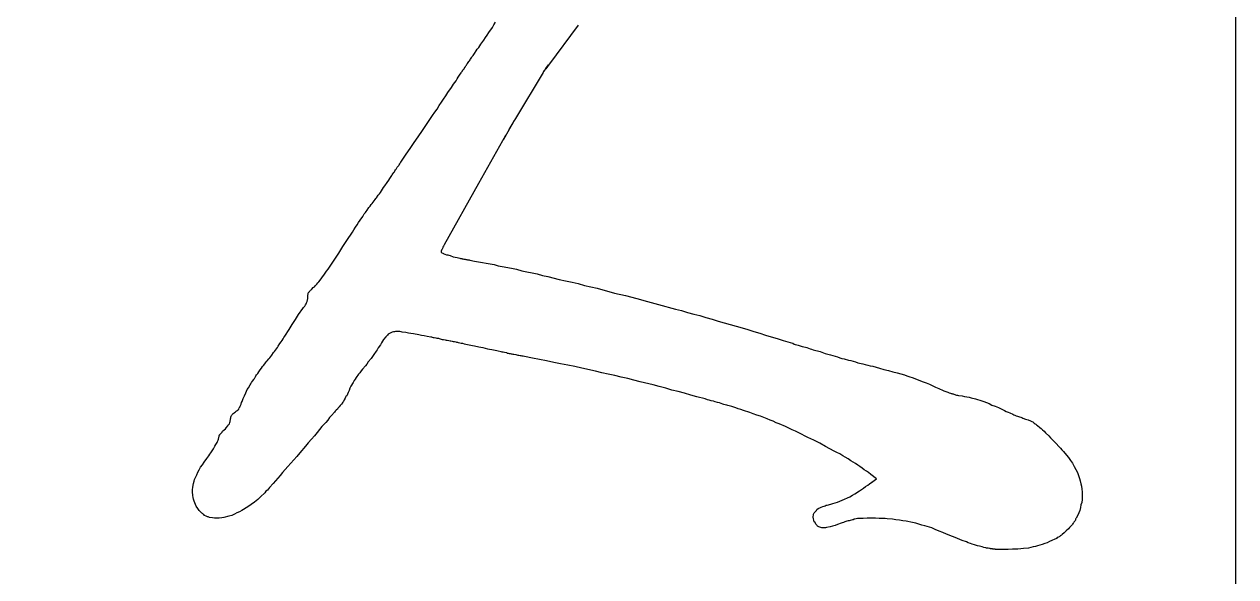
# Model space of a CAD drawing. Extents: x 0 to 5.1, y 0 to 11.
# Drawn here: x 2.559 to 5.118, y 2.487 to 3.653 of the extents above; entities that cross this region are included whole.
import ezdxf

# ---------------------------------------------------------------- set-up
doc = ezdxf.new("R2010")
doc.units = 0
doc.header["$MEASUREMENT"] = 0
doc.layers.get('0').update_dxf_attribs({"linetype": 'CONTINUOUS'})

msp = doc.modelspace()

# ---------------------------------------------------------------- linework, layer by layer
at = {"color": 88, "linetype": 'CONTINUOUS'}
for p, q in [((3.728954, 3.651469), (3.666234, 3.567154)), ((3.658619, 3.557128), (3.656344, 3.554854)), ((3.660135, 3.560161), (3.658619, 3.557128)), ((3.660713, 3.559731), (3.65872, 3.557053)), ((3.663925, 3.564711), (3.660135, 3.560161)), ((3.664242, 3.564475), (3.660713, 3.559731)), ((3.665441, 3.567744), (3.663925, 3.564711)), ((3.666234, 3.567154), (3.664242, 3.564475)), ((3.654828, 3.55182), (3.59655, 3.454255)), ((3.656344, 3.554854), (3.654828, 3.55182)), ((3.656821, 3.554499), (3.654828, 3.55182)), ((3.65872, 3.557053), (3.656821, 3.554499)), ((3.586814, 3.437955), (3.571213, 3.410566)), ((3.586603, 3.438081), (3.582813, 3.431257)), ((3.591285, 3.445441), (3.586603, 3.438081)), ((3.591285, 3.445441), (3.586814, 3.437955)), ((3.59191, 3.446422), (3.591285, 3.445441)), ((3.592668, 3.449455), (3.59191, 3.446422)), ((3.59655, 3.454255), (3.593416, 3.449008)), ((3.575825, 3.418792), (3.51889, 3.31723)), ((3.51889, 3.31723), (3.446363, 3.187855)), ((3.157543, 3.072599), (3.158301, 3.074115)), ((3.157543, 3.071841), (3.157543, 3.072599)), ((3.158301, 3.082456), (3.159059, 3.083973)), ((3.158301, 3.081698), (3.158301, 3.082456)), ((3.158301, 3.080182), (3.158301, 3.081698)), ((3.158301, 3.077907), (3.158301, 3.080182)), ((3.158301, 3.077148), (3.158301, 3.077907)), ((3.158301, 3.075632), (3.158301, 3.077148)), ((3.158301, 3.074874), (3.158301, 3.075632)), ((3.158301, 3.074115), (3.158301, 3.074874)), ((3.159059, 3.086248), (3.159817, 3.087006)), ((3.159059, 3.083973), (3.159059, 3.086248)), ((3.159817, 3.087006), (3.160575, 3.087764)), ((3.160575, 3.088522), (3.162091, 3.090039)), ((3.160575, 3.087764), (3.160575, 3.088522)), ((3.162091, 3.090039), (3.162849, 3.091555)), ((3.162849, 3.091555), (3.163607, 3.092314)), ((3.163607, 3.092314), (3.165123, 3.093072)), ((3.165123, 3.093072), (3.165881, 3.09383)), ((3.165881, 3.09383), (3.166639, 3.094588)), ((3.043834, 2.904265), (3.044592, 2.905023)), ((3.043834, 2.903506), (3.043834, 2.904265)), ((3.044592, 2.905023), (3.04535, 2.905781)), ((3.04535, 2.905781), (3.046108, 2.907298)), ((3.046108, 2.907298), (3.046866, 2.908814)), ((3.046866, 2.908814), (3.047624, 2.909573)), ((2.99456, 2.821614), (2.995318, 2.822372)), ((2.99456, 2.820098), (2.99456, 2.821614)), ((2.99456, 2.818581), (2.99456, 2.820098)), ((2.995318, 2.823889), (2.996076, 2.826164)), ((2.995318, 2.822372), (2.995318, 2.823889)), ((2.996076, 2.826164), (2.996834, 2.82768)), ((2.996834, 2.82768), (2.997592, 2.828439)), ((2.997592, 2.828439), (2.99835, 2.829955)), ((2.99835, 2.829955), (2.999867, 2.831472)), ((2.999867, 2.831472), (3.000625, 2.83223)), ((3.000625, 2.83223), (3.002141, 2.832988)), ((3.002141, 2.832988), (3.002899, 2.833746)), ((3.002899, 2.833746), (3.005173, 2.835263)), ((3.005173, 2.835263), (3.006689, 2.836779)), ((3.006689, 2.836779), (3.008205, 2.837538)), ((3.008205, 2.837538), (3.008963, 2.838296)), ((4.346935, 2.703325), (4.346935, 2.702567)), ((4.349209, 2.686644), (4.349209, 2.685885)), ((4.606191, 2.545607), (4.606191, 2.544849))]:
    msp.add_line(p, q, dxfattribs=at)
at = {"color": 7, "linetype": 'CONTINUOUS'}
msp.add_lwpolyline([(0, 0), (5.11811, 0), (5.11811, 11.023622), (0, 11.023622)], close=True, dxfattribs=at)
at = {"color": 88, "linetype": 'CONTINUOUS'}
for points in [[(3.166639, 3.094588), (3.169671, 3.097622), (3.171946, 3.099138), (3.173462, 3.101413), (3.175736, 3.103688), (3.177252, 3.105204), (3.179526, 3.107479), (3.181042, 3.109754), (3.186349, 3.11582), (3.189381, 3.120369), (3.191655, 3.124161), (3.194687, 3.127952), (3.19772, 3.132502), (3.200752, 3.136293), (3.203784, 3.140842), (3.215155, 3.157524), (3.223494, 3.170415), (3.231832, 3.184063), (3.240171, 3.196954), (3.2523, 3.214394), (3.255332, 3.219702), (3.259122, 3.22501), (3.262154, 3.230317), (3.265187, 3.234867), (3.268977, 3.240175), (3.274283, 3.247757), (3.2758, 3.25079), (3.277316, 3.253065), (3.27959, 3.256098), (3.281106, 3.258373), (3.28338, 3.261406), (3.28717, 3.266714), (3.289445, 3.269747), (3.291719, 3.27278), (3.293993, 3.275055), (3.296267, 3.278088), (3.300057, 3.283396), (3.301573, 3.285671), (3.30309, 3.287187), (3.30688, 3.292495), (3.309154, 3.295528), (3.311428, 3.298561), (3.315977, 3.305385), (3.318251, 3.309177), (3.320525, 3.31221), (3.325831, 3.319792), (3.328864, 3.324342), (3.331138, 3.328133), (3.335686, 3.334199), (3.336444, 3.335716), (3.33796, 3.337991), (3.339476, 3.340265), (3.340992, 3.341782), (3.341751, 3.344057), (3.343267, 3.346331), (3.344783, 3.347848), (3.347057, 3.351639), (3.348573, 3.353914), (3.350089, 3.355431), (3.350847, 3.356947), (3.352363, 3.359222), (3.353121, 3.360738), (3.354638, 3.362255), (3.356154, 3.36453), (3.366008, 3.378937), (3.374347, 3.391069), (3.382686, 3.403959), (3.391024, 3.416092), (3.400121, 3.428982), (3.40846, 3.441872), (3.421347, 3.460829), (3.426653, 3.467653), (3.431201, 3.474478), (3.43575, 3.48206), (3.440298, 3.488885), (3.444846, 3.495709), (3.449395, 3.502533), (3.453943, 3.509358), (3.461524, 3.519973), (3.463798, 3.523765), (3.466072, 3.526798), (3.468346, 3.530589), (3.471378, 3.53438), (3.473653, 3.538172), (3.475927, 3.541963), (3.478201, 3.545754), (3.481991, 3.551062), (3.482749, 3.552579), (3.484265, 3.554095), (3.485023, 3.555612), (3.485782, 3.557128), (3.487298, 3.558645), (3.488056, 3.560161), (3.49033, 3.563194), (3.491846, 3.565469), (3.493362, 3.566986), (3.49412, 3.569261), (3.495636, 3.570777), (3.49791, 3.574568), (3.499427, 3.576085), (3.500943, 3.57836), (3.501701, 3.579876), (3.504733, 3.583667), (3.505491, 3.585184), (3.507007, 3.587459), (3.508523, 3.589734), (3.510039, 3.592008), (3.51383, 3.597316), (3.516104, 3.601108), (3.519136, 3.604141), (3.52141, 3.607932), (3.523684, 3.611723), (3.529749, 3.620064), (3.533539, 3.625372), (3.536571, 3.63068), (3.540362, 3.635988), (3.547942, 3.646603), (3.550974, 3.651911), (3.554765, 3.657977)], [(3.446363, 3.187855), (3.445604, 3.186338), (3.444846, 3.184822), (3.44333, 3.183305), (3.442572, 3.180272), (3.441814, 3.178756), (3.441056, 3.177997), (3.440298, 3.175723), (3.43954, 3.175723), (3.43954, 3.174964), (3.43954, 3.174206), (3.43954, 3.173448), (3.43954, 3.172689), (3.440298, 3.171931), (3.441056, 3.171173), (3.44333, 3.170415), (3.444846, 3.169656), (3.445604, 3.168898), (3.447121, 3.16814), (3.450911, 3.166623), (3.453943, 3.166623), (3.456217, 3.165865), (3.458491, 3.165107), (3.465314, 3.162832), (3.469104, 3.162074), (3.473653, 3.161316), (3.478959, 3.159799), (3.480475, 3.159041), (3.481991, 3.159041), (3.483507, 3.159041), (3.484265, 3.158283), (3.485782, 3.158283), (3.487298, 3.157524), (3.49033, 3.157524), (3.491846, 3.156766), (3.493362, 3.156766), (3.49412, 3.156766), (3.495636, 3.156008), (3.497152, 3.156008), (3.498668, 3.156008), (3.500185, 3.155249), (3.510039, 3.153733), (3.518378, 3.152216), (3.526717, 3.1507), (3.535055, 3.149183), (3.543394, 3.147667), (3.551733, 3.14615), (3.560071, 3.143876), (3.56841, 3.142359), (3.588119, 3.138568), (3.598732, 3.136293), (3.610103, 3.13326), (3.620716, 3.130985), (3.632087, 3.12871), (3.642699, 3.126436), (3.65407, 3.123402), (3.664683, 3.121128), (3.688941, 3.115062), (3.702586, 3.112029), (3.716231, 3.108995), (3.729118, 3.105962), (3.742763, 3.102171), (3.75565, 3.099138), (3.769295, 3.096105), (3.805682, 3.086248), (3.829182, 3.08094), (3.852681, 3.074874), (3.875423, 3.068049), (3.898923, 3.061983), (3.934552, 3.052126), (3.947439, 3.049093), (3.960326, 3.045301), (3.973213, 3.04151), (3.9861, 3.038477), (3.998987, 3.034686), (4.011874, 3.030894), (4.024761, 3.027103), (4.037647, 3.023312), (4.062663, 3.016488), (4.07555, 3.012696), (4.087679, 3.008905), (4.099808, 3.005114), (4.112695, 3.001322), (4.124824, 2.997531), (4.136953, 2.99374), (4.149082, 2.989948), (4.161969, 2.986157), (4.17713, 2.981607), (4.179404, 2.980849), (4.182437, 2.980091), (4.185469, 2.978574), (4.187743, 2.977816), (4.190775, 2.977058), (4.193807, 2.9763), (4.196082, 2.975541), (4.202146, 2.973267), (4.205936, 2.972508), (4.208969, 2.97175), (4.212001, 2.970992), (4.215791, 2.969475), (4.218823, 2.968717), (4.221856, 2.967959), (4.225646, 2.966442), (4.240049, 2.962651), (4.250662, 2.95886), (4.262033, 2.955827), (4.277194, 2.951277), (4.281742, 2.94976), (4.28629, 2.948244), (4.290839, 2.947486), (4.299935, 2.944453), (4.305242, 2.943694), (4.30979, 2.942178), (4.315097, 2.940661), (4.319645, 2.939145), (4.330258, 2.93687), (4.335564, 2.935353), (4.340871, 2.933837), (4.346177, 2.93232), (4.351483, 2.931562), (4.365886, 2.927771), (4.374983, 2.924738), (4.384838, 2.922463), (4.393935, 2.920188), (4.403031, 2.917913), (4.418192, 2.913364), (4.423499, 2.911089), (4.429563, 2.909573), (4.43487, 2.908056), (4.440176, 2.905781), (4.445483, 2.903506), (4.457611, 2.898957), (4.464434, 2.896682), (4.471256, 2.893649), (4.478079, 2.890616), (4.484143, 2.887583), (4.490966, 2.88455), (4.500063, 2.880759), (4.501579, 2.88), (4.503853, 2.879242), (4.505369, 2.878484), (4.507643, 2.877726), (4.509917, 2.876967), (4.51295, 2.875451), (4.515224, 2.874693), (4.51674, 2.873934), (4.518256, 2.873934), (4.519772, 2.873176), (4.521288, 2.873176), (4.525837, 2.871659), (4.528111, 2.870901), (4.530385, 2.870901), (4.532659, 2.870143), (4.54024, 2.869385), (4.544788, 2.867868), (4.550094, 2.86711), (4.554643, 2.866352), (4.559191, 2.864835), (4.568288, 2.86256), (4.572836, 2.861802), (4.577385, 2.860286), (4.581933, 2.858769), (4.585723, 2.857252), (4.597094, 2.852703), (4.603159, 2.84967), (4.609981, 2.847395), (4.616804, 2.844362), (4.626658, 2.839812), (4.629691, 2.838296), (4.633481, 2.836021), (4.637271, 2.834505), (4.641061, 2.832988), (4.647126, 2.830713), (4.6494, 2.829197), (4.651674, 2.828439), (4.653948, 2.826922), (4.656981, 2.826164), (4.661529, 2.824647), (4.663803, 2.823889), (4.666077, 2.823131), (4.668351, 2.822372), (4.673658, 2.820098), (4.67669, 2.819339), (4.679722, 2.818581), (4.684271, 2.816306), (4.685787, 2.815548), (4.687303, 2.81479), (4.689577, 2.814032), (4.692609, 2.811757), (4.694125, 2.81024), (4.695642, 2.809482), (4.697158, 2.807965), (4.699432, 2.806449), (4.70398, 2.802658), (4.707012, 2.800383), (4.710045, 2.79735), (4.713077, 2.794317), (4.716109, 2.791284), (4.722932, 2.784459), (4.726722, 2.780668), (4.730512, 2.776877), (4.734302, 2.773085), (4.738093, 2.769294), (4.744915, 2.761711), (4.747948, 2.758678), (4.75098, 2.754887), (4.754012, 2.751854), (4.757044, 2.748063), (4.764625, 2.738964), (4.769173, 2.732898), (4.772963, 2.726831), (4.776754, 2.720007), (4.780544, 2.713941), (4.783576, 2.707117), (4.788125, 2.694984), (4.789641, 2.689677), (4.791157, 2.68361), (4.791915, 2.678303), (4.792673, 2.672237), (4.793431, 2.666929), (4.793431, 2.661621), (4.793431, 2.650247), (4.792673, 2.644181), (4.791157, 2.638873), (4.790399, 2.633565), (4.788883, 2.627499), (4.786608, 2.622191), (4.784334, 2.617642), (4.781302, 2.610817), (4.780544, 2.610059), (4.779786, 2.608543), (4.779786, 2.607026), (4.779028, 2.606268), (4.77827, 2.604751), (4.775996, 2.602476), (4.775238, 2.60096), (4.77448, 2.600202), (4.772963, 2.598685), (4.772205, 2.597169), (4.769173, 2.593377), (4.766899, 2.591103), (4.764625, 2.588828), (4.760076, 2.584278), (4.757802, 2.582003), (4.755528, 2.579729), (4.751738, 2.576696), (4.750222, 2.575179), (4.748706, 2.574421), (4.747189, 2.573663), (4.746431, 2.572146), (4.743399, 2.570629), (4.741125, 2.569871), (4.739609, 2.568355), (4.738093, 2.567596), (4.735819, 2.566838), (4.729754, 2.563805), (4.724448, 2.56153), (4.719899, 2.559256), (4.714593, 2.557739), (4.709287, 2.555464), (4.699432, 2.552431), (4.694883, 2.550915), (4.690335, 2.550156), (4.685029, 2.549398), (4.68048, 2.547882), (4.669868, 2.547123), (4.663803, 2.546365), (4.657739, 2.545607), (4.651674, 2.545607), (4.646368, 2.545607), (4.637271, 2.544849), (4.634997, 2.544849), (4.631965, 2.544849), (4.629691, 2.544849), (4.626658, 2.544849), (4.62211, 2.544849), (4.620594, 2.544849), (4.61832, 2.544849), (4.616045, 2.544849), (4.614529, 2.544849), (4.610739, 2.544849), (4.609981, 2.545607), (4.608465, 2.545607), (4.607707, 2.545607), (4.606191, 2.545607)], [(3.047624, 2.909573), (3.048382, 2.911089), (3.049898, 2.913364), (3.051414, 2.91488), (3.052173, 2.916397), (3.054447, 2.920188), (3.055963, 2.921705), (3.057479, 2.92398), (3.060511, 2.927771), (3.062027, 2.930804), (3.064301, 2.933079), (3.067334, 2.93687), (3.06885, 2.939145), (3.070366, 2.940661), (3.071882, 2.942936), (3.075672, 2.947486), (3.077946, 2.94976), (3.080221, 2.952035), (3.081737, 2.955068), (3.085527, 2.960376), (3.087801, 2.962651), (3.090075, 2.965684), (3.091592, 2.968717), (3.093866, 2.970992), (3.095382, 2.974025), (3.099172, 2.979333), (3.101446, 2.983124), (3.10372, 2.986157), (3.105995, 2.98919), (3.107511, 2.992223), (3.109785, 2.995256), (3.118882, 3.008905), (3.124946, 3.019521), (3.131769, 3.030136), (3.138591, 3.040752), (3.147688, 3.053642), (3.149204, 3.055917), (3.151478, 3.058192), (3.152994, 3.061225), (3.15451, 3.0635), (3.155268, 3.065775), (3.156784, 3.068049), (3.157543, 3.071841)], [(4.346935, 2.703325), (4.342387, 2.707117), (4.337838, 2.71015), (4.33329, 2.713183), (4.328742, 2.716216), (4.324193, 2.720007), (4.319645, 2.72304), (4.315097, 2.726073), (4.305242, 2.732139), (4.299177, 2.735931), (4.293113, 2.739722), (4.287807, 2.742755), (4.281742, 2.746546), (4.275678, 2.749579), (4.269613, 2.752612), (4.25142, 2.76247), (4.239291, 2.769294), (4.227162, 2.77536), (4.214275, 2.781426), (4.195323, 2.791284), (4.188501, 2.794317), (4.18092, 2.79735), (4.174098, 2.801141), (4.167275, 2.804174), (4.15363, 2.81024), (4.147566, 2.812515), (4.140743, 2.815548), (4.134679, 2.817823), (4.128614, 2.820856), (4.114211, 2.826164), (4.106631, 2.828439), (4.09905, 2.831472), (4.09147, 2.833746), (4.078583, 2.838296), (4.072518, 2.840571), (4.067212, 2.842087), (4.061905, 2.843604), (4.053567, 2.846637), (4.050534, 2.847395), (4.04826, 2.848153), (4.045228, 2.848912), (4.042954, 2.84967), (4.039922, 2.850428), (4.036889, 2.851186), (4.034615, 2.851945), (4.027793, 2.854219), (4.023244, 2.854978), (4.018696, 2.856494), (4.014906, 2.858011), (4.010357, 2.858769), (4.005809, 2.860286), (4.002019, 2.861044), (3.99747, 2.86256), (3.980035, 2.86711), (3.967148, 2.870901), (3.953503, 2.874693), (3.940616, 2.878484), (3.926971, 2.881517), (3.914084, 2.885308), (3.900439, 2.889099), (3.887552, 2.892133), (3.860262, 2.898957), (3.846617, 2.90199), (3.83373, 2.905781), (3.820085, 2.908814), (3.80644, 2.911847), (3.792795, 2.91488), (3.77915, 2.917913), (3.765505, 2.920947), (3.736699, 2.927771), (3.722295, 2.930804), (3.707134, 2.933837), (3.691973, 2.93687), (3.67757, 2.939903), (3.662409, 2.942936), (3.647248, 2.945969), (3.632845, 2.949002), (3.615409, 2.952035), (3.613135, 2.952794), (3.610861, 2.952794), (3.608587, 2.953552), (3.606313, 2.953552), (3.604038, 2.95431), (3.602522, 2.95431), (3.600248, 2.955068), (3.597974, 2.955827), (3.593426, 2.956585), (3.59191, 2.956585), (3.589635, 2.957343), (3.588119, 2.957343), (3.585845, 2.958101), (3.584329, 2.958101), (3.582055, 2.95886), (3.579781, 2.95886), (3.578265, 2.959618), (3.573716, 2.960376), (3.570684, 2.961134), (3.56841, 2.961134), (3.566136, 2.961893), (3.560071, 2.963409), (3.557039, 2.964167), (3.554007, 2.964926), (3.546426, 2.966442), (3.541878, 2.9672), (3.538087, 2.967959), (3.528233, 2.970234), (3.523684, 2.970992), (3.519136, 2.97175), (3.510039, 2.974025), (3.506249, 2.974783), (3.502459, 2.975541), (3.498668, 2.9763), (3.491846, 2.977816), (3.488814, 2.978574), (3.485782, 2.979333), (3.481991, 2.979333), (3.476685, 2.980849), (3.475169, 2.981607), (3.472895, 2.981607), (3.471378, 2.982366), (3.467588, 2.983124), (3.466072, 2.983124), (3.463798, 2.983882), (3.460008, 2.984641), (3.458491, 2.984641), (3.456217, 2.985399), (3.452427, 2.986157), (3.450911, 2.986157), (3.448637, 2.986915), (3.444846, 2.987674), (3.442572, 2.987674), (3.440298, 2.988432), (3.436508, 2.98919), (3.434992, 2.989948), (3.432717, 2.989948), (3.431201, 2.989948), (3.428927, 2.990707), (3.425137, 2.991465), (3.423621, 2.991465), (3.421347, 2.992223), (3.41983, 2.992981), (3.417556, 2.992981), (3.409976, 2.994498), (3.403911, 2.996014), (3.397847, 2.996773), (3.39254, 2.998289), (3.38117, 2.999806), (3.375863, 3.000564), (3.370557, 3.001322), (3.36525, 3.002839), (3.35767, 3.003597), (3.355396, 3.004355), (3.352363, 3.005114), (3.350089, 3.005114), (3.347815, 3.005114), (3.343267, 3.005114), (3.340992, 3.004355), (3.338718, 3.004355), (3.336444, 3.003597), (3.334928, 3.002839), (3.33038, 3.000564), (3.328106, 2.999047), (3.326589, 2.997531), (3.324315, 2.995256), (3.322799, 2.99374), (3.318251, 2.988432), (3.315977, 2.984641), (3.313702, 2.980849), (3.311428, 2.977058), (3.30688, 2.970234), (3.304606, 2.966442), (3.302332, 2.963409), (3.297783, 2.956585), (3.294751, 2.952035), (3.291719, 2.948244), (3.285654, 2.940661), (3.282622, 2.936112), (3.27959, 2.93232), (3.273525, 2.925496), (3.270493, 2.921705), (3.268219, 2.917913), (3.265187, 2.91488), (3.25988, 2.908056), (3.258364, 2.904265), (3.25609, 2.901232), (3.253816, 2.89744), (3.249268, 2.889858), (3.246993, 2.885308), (3.245477, 2.880759), (3.243203, 2.876209), (3.240171, 2.869385), (3.238655, 2.867868), (3.237897, 2.866352), (3.237139, 2.864077), (3.234864, 2.861044), (3.234106, 2.859527), (3.233348, 2.857252), (3.231832, 2.855736), (3.230316, 2.853461), (3.229558, 2.851945), (3.2288, 2.851186), (3.228042, 2.850428), (3.226526, 2.848912), (3.224252, 2.845879), (3.221977, 2.843604), (3.220461, 2.841329), (3.218187, 2.839054), (3.215913, 2.836779), (3.214397, 2.834505), (3.208332, 2.82768), (3.203784, 2.823131), (3.199994, 2.817823), (3.196203, 2.813273), (3.191655, 2.808724), (3.187865, 2.804174), (3.17801, 2.792042), (3.171946, 2.784459), (3.165881, 2.777635), (3.159059, 2.770052), (3.152994, 2.763228), (3.140865, 2.748821), (3.134801, 2.741238), (3.128736, 2.734414), (3.121914, 2.726831), (3.115849, 2.720007), (3.104478, 2.707117), (3.09993, 2.701051), (3.094624, 2.695743), (3.090075, 2.689677), (3.084769, 2.684369), (3.077188, 2.676028), (3.074914, 2.672995), (3.07264, 2.669962), (3.069608, 2.667687), (3.067334, 2.664654), (3.058237, 2.656313), (3.052173, 2.650247), (3.04535, 2.644939), (3.038527, 2.639631), (3.031705, 2.635082), (3.018818, 2.627499), (3.013512, 2.624466), (3.008205, 2.622191), (3.002899, 2.619158), (2.997592, 2.616883), (2.991528, 2.615367), (2.980915, 2.612334), (2.976367, 2.611576), (2.97106, 2.610817), (2.966512, 2.610817), (2.961206, 2.610817), (2.956657, 2.611576), (2.950593, 2.612334), (2.949077, 2.613092), (2.947561, 2.61385), (2.946044, 2.61385), (2.944528, 2.614609), (2.943012, 2.615367), (2.93998, 2.616883), (2.938464, 2.6184), (2.936948, 2.619158), (2.935432, 2.620675), (2.933916, 2.621433), (2.931641, 2.624466), (2.930125, 2.625983), (2.928609, 2.627499), (2.927093, 2.629016), (2.925577, 2.63129), (2.922545, 2.636598), (2.921029, 2.639631), (2.919512, 2.643423), (2.917996, 2.647214), (2.91648, 2.651005), (2.915722, 2.654797), (2.914964, 2.658588), (2.914206, 2.666929), (2.914206, 2.671478), (2.914964, 2.676028), (2.915722, 2.680577), (2.91648, 2.684369), (2.917996, 2.688918), (2.918754, 2.69271), (2.923303, 2.702567), (2.925577, 2.707875), (2.928609, 2.713183), (2.931641, 2.718491), (2.935432, 2.723798), (2.939222, 2.729106), (2.944528, 2.736689), (2.946802, 2.739722), (2.949077, 2.742755), (2.951351, 2.745788), (2.952867, 2.748821), (2.957415, 2.754887), (2.958931, 2.757162), (2.960448, 2.760195), (2.961964, 2.763228), (2.96348, 2.766261), (2.966512, 2.770811), (2.96727, 2.773085), (2.968786, 2.77536), (2.969544, 2.777635), (2.970302, 2.781426), (2.970302, 2.782185), (2.97106, 2.783701), (2.97106, 2.784459), (2.971818, 2.786734), (2.972576, 2.787492), (2.972576, 2.788251), (2.973335, 2.789009), (2.975609, 2.791284), (2.977125, 2.7928), (2.977883, 2.794317), (2.981673, 2.79735), (2.983947, 2.799625), (2.985463, 2.801899), (2.989254, 2.805691), (2.990012, 2.807207), (2.99077, 2.808724), (2.992286, 2.81024), (2.993044, 2.813273), (2.993802, 2.81479), (2.993802, 2.815548), (2.993802, 2.817065), (2.99456, 2.818581)], [(3.008963, 2.838296), (3.011995, 2.841329), (3.012754, 2.843604), (3.01427, 2.84512), (3.015028, 2.847395), (3.017302, 2.851945), (3.01806, 2.854978), (3.019576, 2.857252), (3.02185, 2.863319), (3.022608, 2.866352), (3.024124, 2.869385), (3.027157, 2.875451), (3.028673, 2.879242), (3.030189, 2.882275), (3.032463, 2.886066), (3.036253, 2.892133), (3.037769, 2.894407), (3.039286, 2.89744), (3.04156, 2.900473), (3.043834, 2.903506)], [(4.349209, 2.686644), (4.359064, 2.694226), (4.346935, 2.703325)], [(4.606191, 2.545607), (4.605433, 2.545607), (4.604675, 2.545607), (4.603917, 2.546365), (4.601642, 2.546365), (4.600126, 2.546365), (4.599368, 2.547123), (4.597852, 2.547123), (4.59482, 2.547882), (4.593304, 2.547882), (4.591788, 2.547882), (4.590272, 2.54864), (4.585723, 2.549398), (4.582691, 2.550156), (4.579659, 2.550915), (4.576626, 2.551673), (4.572836, 2.552431), (4.566014, 2.554706), (4.561465, 2.556222), (4.557675, 2.557739), (4.553127, 2.559256), (4.549336, 2.560772), (4.54024, 2.563805), (4.534933, 2.56608), (4.530385, 2.568355), (4.525079, 2.569871), (4.519772, 2.572146), (4.506885, 2.577454), (4.499305, 2.580487), (4.491724, 2.58352), (4.483385, 2.587311), (4.475805, 2.590344), (4.461402, 2.594894), (4.455337, 2.59641), (4.448515, 2.598685), (4.44245, 2.600202), (4.435628, 2.601718), (4.421983, 2.604751), (4.41516, 2.60551), (4.40758, 2.607026), (4.399999, 2.607784), (4.393177, 2.608543), (4.381806, 2.609301), (4.377257, 2.610059), (4.373467, 2.610059), (4.368919, 2.610059), (4.365128, 2.610059), (4.35679, 2.610817), (4.352241, 2.610817), (4.347693, 2.610817), (4.343903, 2.610817), (4.339354, 2.610817), (4.331016, 2.610059), (4.327226, 2.610059), (4.322677, 2.610059), (4.318887, 2.610059), (4.31358, 2.608543), (4.311306, 2.608543), (4.30979, 2.607784), (4.308274, 2.607784), (4.303726, 2.606268), (4.301452, 2.60551), (4.299177, 2.60551), (4.296903, 2.604751), (4.292355, 2.603235), (4.289323, 2.601718), (4.287048, 2.60096), (4.284774, 2.600202), (4.277194, 2.597927), (4.271887, 2.595652), (4.266581, 2.594136), (4.261275, 2.592619), (4.253694, 2.591103), (4.25142, 2.590344), (4.248388, 2.590344), (4.246113, 2.590344), (4.243839, 2.590344), (4.241565, 2.591103), (4.237775, 2.592619), (4.236259, 2.593377), (4.234742, 2.594136), (4.233984, 2.595652), (4.232468, 2.597169), (4.230952, 2.598685), (4.229436, 2.601718), (4.22792, 2.603235), (4.227162, 2.604751), (4.227162, 2.606268), (4.226404, 2.610059), (4.225646, 2.611576), (4.225646, 2.613092), (4.225646, 2.614609), (4.226404, 2.617642), (4.226404, 2.619158), (4.227162, 2.620675), (4.22792, 2.622191), (4.229436, 2.624466), (4.230952, 2.625983), (4.232468, 2.627499), (4.233226, 2.629016), (4.236259, 2.63129), (4.237775, 2.632049), (4.239291, 2.632807), (4.240807, 2.633565), (4.242323, 2.634323), (4.246113, 2.63584), (4.248388, 2.636598), (4.250662, 2.637357), (4.252936, 2.638115), (4.25521, 2.638115), (4.262791, 2.64039), (4.267339, 2.641906), (4.271887, 2.643423), (4.277194, 2.644939), (4.281742, 2.647214), (4.291597, 2.651005), (4.297661, 2.654038), (4.302968, 2.656313), (4.308274, 2.659346), (4.31358, 2.662379), (4.323435, 2.668445), (4.327226, 2.671478), (4.331774, 2.674511), (4.336322, 2.677544), (4.340871, 2.680577), (4.344661, 2.68361), (4.349209, 2.686644)]]:
    msp.add_lwpolyline(points, dxfattribs=at)

doc.saveas('drawing.dxf')
